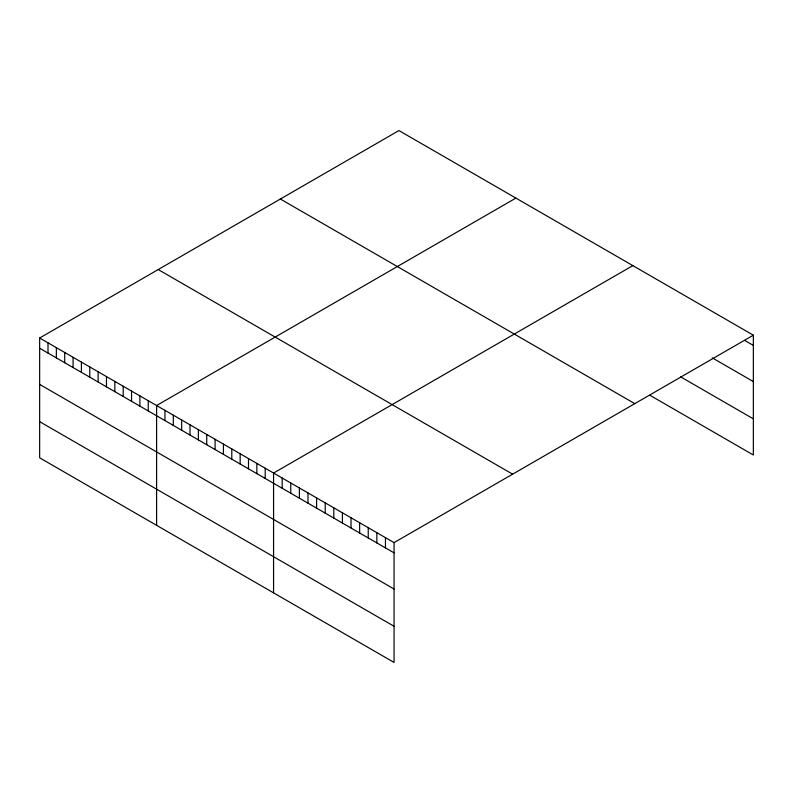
<?xml version="1.0" encoding="UTF-8"?>
<svg xmlns="http://www.w3.org/2000/svg" width="793" height="793" viewBox="0 0 793 793"><rect width="100%" height="100%" fill="white"/><g stroke="black" fill="none" stroke-linecap="round" stroke-linejoin="round"><path stroke-width="1.19" d="M39.65 338.006L394.062 542.62L394.062 662.433L39.65 457.809L39.65 338.006L398.938 130.567L753.35 335.191L753.35 454.994L650.062 395.36M515.896 198.091L156.608 405.53L156.608 525.333M632.854 265.615L273.565 473.054L273.565 592.857M394.062 542.62L753.35 335.191M744.746 340.455L753.35 345.431M712.223 357.841L753.35 381.582M680.672 376.873L753.35 418.843M280.375 199.023L634.787 403.637M158.213 269.551L512.625 474.164M39.65 348.246L394.062 552.86M39.65 384.397L394.062 589.021M39.65 421.658L394.062 626.272M385.457 537.654L385.457 547.894M376.844 532.688L376.844 542.927M368.239 527.712L368.239 537.951M359.635 522.746L359.635 532.985M351.021 517.779L351.021 528.019M342.417 512.803L342.417 523.043M333.813 507.837L333.813 518.077M325.209 502.871L325.209 513.111M316.595 497.895L316.595 508.135M307.991 492.929L307.991 503.168M299.387 487.963L299.387 498.202M290.773 482.987L290.773 493.226M282.169 478.02L282.169 488.26M265.209 468.227L265.209 478.466M256.853 463.409L256.853 473.649M248.496 458.582L248.496 468.822M240.15 453.765L240.15 464.004M231.794 448.937L231.794 459.177M223.438 444.11L223.438 454.349M215.081 439.292L215.081 449.532M206.725 434.465L206.725 444.704M198.379 429.647L198.379 439.887M190.023 424.82L190.023 435.06M181.666 420.003L181.666 430.242M173.31 415.175L173.31 425.415M164.964 410.348L164.964 420.587M148.251 400.703L148.251 410.943M139.895 395.885L139.895 406.125M131.549 391.058L131.549 401.298M123.193 386.241L123.193 396.48M114.836 381.413L114.836 391.653M106.48 376.586L106.48 386.825M98.124 371.768L98.124 382.008M89.778 366.941L89.778 377.181M81.421 362.123L81.421 372.363M73.065 357.296L73.065 367.536M64.709 352.479L64.709 362.718M56.362 347.651L56.362 357.891M48.006 342.824L48.006 353.063"/></g></svg>
